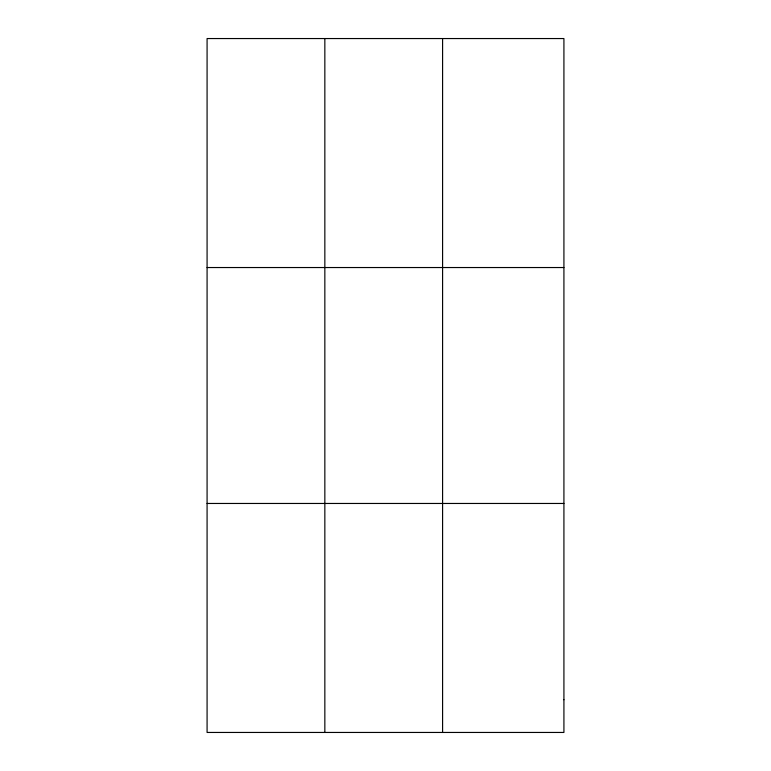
<?xml version="1.0" encoding="UTF-8"?>
<svg xmlns="http://www.w3.org/2000/svg" width="771" height="771" viewBox="0 0 771 771"><rect width="100%" height="100%" fill="white"/><g stroke="black" fill="none" stroke-linecap="round" stroke-linejoin="round"><path stroke-width="1.16" d="M324.842 38.55L324.842 732.45M442.593 38.55L442.593 732.45M207.081 267.537L563.919 267.537M207.081 503.463L563.919 503.463M563.919 699.74L563.919 732.45L207.081 732.45L207.081 38.55L563.919 38.55L563.919 699.74"/></g></svg>
